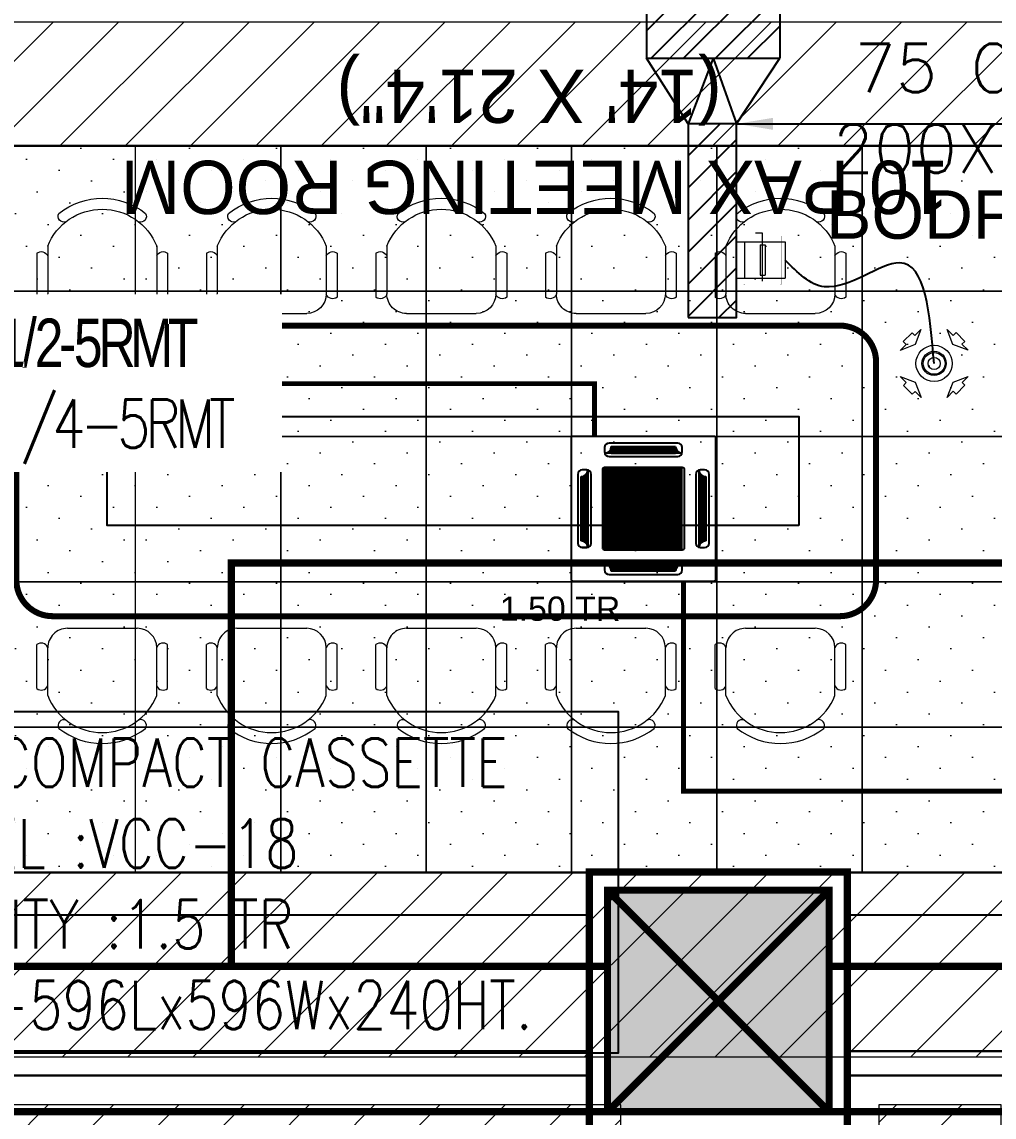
# Model space of a CAD drawing. Header units: millimetres. Extents: x 148480 to 578986, y 39883 to 155062.
# Drawn here: x 243975 to 247989, y 112159 to 116682 of the extents above; entities that cross this region are included whole.
import ezdxf

# ---------------------------------------------------------------- set-up
doc = ezdxf.new("R2010")
doc.units = ezdxf.units.MM
for name, pattern in [('CENTER', [2, 1.25, -0.25, 0.25, -0.25]), ('CONTINOUS', [0]), ('HIDDEN', [0.375, 0.25, -0.125])]:
    doc.linetypes.add(name, pattern=pattern)
for name, color, linetype in [('001-TEXT', 250, 'Continuous'), ('150 dia butterfly damper', 20, 'Continuous'), ('AC-RA-DIFFUSER', 6, 'Continuous'), ('ceilings', 253, 'Continuous'), ('CEN', 252, 'CENTER'), ('Hatch 01_UC', 7, 'Continuous'), ('HVAC TEXT', 7, 'Continuous'), ('I - MODULAR', 44, 'Continuous'), ('Layer2', 4, 'Continuous'), ('Layer4', 6, 'Continuous'), ('M HVAC DRAIN PIPE', 30, 'Continuous'), ('M-HVAC ELLIPTICAL DUCT', 6, 'Continuous'), ('M-HVAC VRV PIPE', 4, 'Continuous'), ('M-HVAC-ELEPTICAL DUCT', 6, 'Continuous'), ('M-HVAC-INSULATION', 8, 'Continuous'), ('M-HVAC-SUPPLY AIR DUCT', 4, 'Continuous'), ('M-HVAC-TEXT', 7, 'Continuous')]:
    doc.layers.add(name, color=color, linetype=linetype)
for name, color, linetype, lineweight in [('AI-FURN', 7, 'Continuous', 20), ('I-PART-GYP', 6, 'Continuous', 30), ('ID-FURNITURE', 54, 'Continuous', 15), ('M HVAC EXHAUST DIFFUSER', 1, 'Continuous', 15), ('M HVAC FD', 4, 'Continuous', 9), ('M-HVAC-CASSETTE UNIT', 7, 'Continuous', 18), ('M-HVAC-CONTROL DAMPERS', 210, 'Continuous', 15)]:
    doc.layers.add(name, color=color, linetype=linetype, lineweight=lineweight)
doc.styles.add('Arial_3', font='arial.ttf', dxfattribs={"height": 20.66929133858267})
doc.styles.add('Herbalife_Third Floor - Furniture Layout - 210201$0$CG', font='GOTHIC.TTF')
doc.styles.add('R', font='romans.shx')
doc.styles.add('ROMAND', font='romand__.ttf')
doc.styles.add('romans', font='stylu.ttf', dxfattribs={"height": 125})
doc.styles.get("Standard").update_dxf_attribs({"font": 'arial.ttf'})
doc.styles.add('VIJETH', font='swiss.ttf')
doc.dimstyles.new('Vayucon', dxfattribs={"dimtxt": 200, "dimasz": 150, "dimexe": 0, "dimexo": 0, "dimgap": 9e-05, "dimtad": 1, "dimdec": 0, "dimrnd": 5, "dimzin": 0, "dimdsep": 46, "dimtxsty": 'ROMAND', "dimcen": 90, "dimclrd": 42, "dimclre": 8, "dimclrt": 7, "dimadec": 0, "dimazin": 0, "dimtfac": 1, "dimtdec": 0, "dimtofl": 0, "dimtmove": 1, "dimatfit": 0, "dimfxl": 1, "dimtolj": 1, "dimtzin": 0, "dimarcsym": 0})

# ---------------------------------------------------------------- blocks, each defined once
blk = doc.blocks.new('CHAIR 13')
at = {"layer": 'ID-FURNITURE', "color": 8}
for p, q in [((-248.487120953058, 270.0000000001028), (-67.53473502866515, 270.0000000000758)), ((-277.8788807168333, 225.0000000000948), (-81.00000000000298, 225.0000000000643)), ((2.84e-14, 144.000000000022), (0, -144.000000000022)), ((-277.8788807167797, -224.9999999999243), (-81.00000000004223, -225.000000000025)), ((-248.4871209529796, -269.9999999999387), (-67.53473502865681, -269.9999999998727))]:
    blk.add_line(p, q, dxfattribs=at)
for centre, radius, start, end in [((-226.6169791704203, 251.5205718853443), 28.63201643326296, 139.8034766058551, 247.858490370404), ((-89.40487681116285, 251.520571885362), 28.63201643326296, 292.141509629582, 40.19652339412988), ((-188.652457980566, -5.35181e-11), 242.0461826063499, 111.631389594943, 248.3686104050467), ((-401.1270308707922, 158.3950253809464), 23.74285836444414, 339.0297959325613, 121.3377040383277), ((-81.0000000000226, 144.0000000000416), 81.00000000000149, 359.9999999999936, 89.99999999999838), ((-188.652457980566, -5.35181e-11), 287.0461826063507, 141.4559979947565, 218.5440020052318), ((-400.8116287111192, -158.5837464350345), 23.74285836444414, 238.6622959616547, 20.97020406742629), ((-81.00000000002262, -144.0000000000024), 81.00000000000149, 270, 359.9999999999936), ((-226.6169791704117, -251.5205718853178), 28.63201643326296, 112.1415096295784, 220.1965233941299), ((-89.40487681131737, -251.5205718852773), 28.63201643326296, 319.8034766058552, 67.85849037040404)]:
    blk.add_arc(centre, radius, start, end, dxfattribs=at)
blk = doc.blocks.new('*U185')
at = {"layer": 'AI-FURN', "rotation": 90}
blk.add_blockref('CHAIR 13', (4.686444426725075, 0), dxfattribs=at)
blk = doc.blocks.new('GFC1')
at = {"layer": 'Hatch 01_UC', "linetype": 'Continuous'}
h = blk.add_hatch(color=8, dxfattribs=at)
h.dxf.hatch_style = 1
h.paths.add_polyline_path([(309061.7518887688, 113167.4901322828), (309061.7518887688, 114082.4901322828), (309976.7518887688, 114082.4901322828), (309976.7518887688, 113167.4901322828)])
h.paths.add_polyline_path([(319025.0852221018, 113167.4901322827), (319025.0852221018, 114082.4901322828), (319940.0852221018, 114082.4901322828), (319940.0852221018, 113167.4901322827)])
at = {"layer": 'CEN', "color": 8, "linetype": 'Continuous', "lineweight": 0}
for p, q in [((319025.0852221018, 114082.4901322828), (319940.0852221018, 114082.4901322828)), ((319940.0852221018, 114082.4901322828), (319025.0852221018, 113167.4901322828)), ((319025.0852221018, 114082.4901322828), (319940.0852221018, 113167.4901322828)), ((319025.0852221018, 114082.4901322828), (319940.0852221018, 114082.4901322828)), ((319940.0852221018, 114082.4901322828), (319025.0852221018, 113167.4901322828)), ((319025.0852221018, 114082.4901322828), (319940.0852221018, 113167.4901322828)), ((319025.0852221018, 113167.4901322828), (319025.0852221018, 114082.4901322828)), ((319025.0852221018, 113167.4901322828), (319025.0852221018, 114082.4901322828)), ((319940.0852221018, 114082.4901322828), (319940.0852221018, 113167.4901322828)), ((319940.0852221018, 114082.4901322828), (319940.0852221018, 113167.4901322828)), ((319940.0852221018, 113167.4901322828), (319025.0852221018, 113167.4901322828)), ((319940.0852221018, 113167.4901322828), (319025.0852221018, 113167.4901322828))]:
    blk.add_line(p, q, dxfattribs=at)
at = {"layer": 'CEN', "color": 8, "linetype": 'HIDDEN', "lineweight": 0, "ltscale": 1500}
for p, q in [((309974.5925426106, 113767.4901322828), (319025.0852221018, 113767.4901322828)), ((319940.0852221018, 113767.4901322827), (327480.0092092822, 113767.4901322827)), ((309974.5925426106, 113167.4901322828), (319025.0852221018, 113167.4901322828)), ((319940.0852221018, 113167.4901322827), (321820.9185554316, 113167.4901322827))]:
    blk.add_line(p, q, dxfattribs=at)
blk.add_lwpolyline([(317472.24456826, 113767.4901322828), (317472.24456826, 115433.6887861092), (321572.24456826, 115433.6887861092), (321572.24456826, 113767.4901322827)], dxfattribs=at)
at = {"layer": 'CEN', "color": 8, "linetype": 'Continuous', "lineweight": 0}
for points in [[(320015.0852221018, 113092.4901322828), (318950.0852221018, 113092.4901322828), (318950.0852221018, 114157.4901322828), (320015.0852221018, 114157.4901322828)], [(319940.0852221018, 113167.4901322828), (319025.0852221018, 113167.4901322828), (319025.0852221018, 114082.4901322828), (319940.0852221018, 114082.4901322828)]]:
    blk.add_lwpolyline(points, close=True, dxfattribs=at)
at = {"layer": 'I - MODULAR', "color": 8, "const_width": 25.00000000000001}
blk.add_lwpolyline([(319983.8725717854, 115213.717513764), (316734.3635925821, 115213.717513764, -0.414213562373095), (316584.3635925821, 115363.717513764), (316584.3635925821, 116263.717513764, -0.414213562373095), (316734.3635925821, 116413.717513764), (319983.8725717854, 116413.717513764, -0.4142135623730971), (320133.8725717854, 116263.717513764), (320133.8725717854, 115363.717513764, -0.4142135623730932)], format="xyb", close=True, dxfattribs=at)
at = {"layer": 'I - MODULAR', "color": 8}
blk.add_lwpolyline([(319814.3957065325, 115588.717513764), (316959.3635925821, 115588.717513764), (316959.3635925821, 116038.717513764), (319814.3957065325, 116038.717513764)], close=True, dxfattribs=at)
at = {"layer": 'I - MODULAR', "color": 8, "linetype": 'Continuous'}
for points in [[(319940.0852221018, 113167.4901322827), (319025.0852221018, 113167.4901322827), (319025.0852221018, 114082.4901322828), (319940.0852221018, 114082.4901322828)], [(318950.0852221018, 113417.4901322835), (315325.9185554367, 113417.4901322835), (315325.9185554367, 113980.2253049328), (318950.0852221018, 113980.2253049328)], [(321820.9185554316, 113417.4901322835), (320015.0852221018, 113417.4901322835), (320015.0852221018, 113980.2253049328), (321820.9185554316, 113980.2253049328)]]:
    blk.add_lwpolyline(points, close=True, dxfattribs=at)
at = {"layer": 'I-PART-GYP', "color": 8, "linetype": 'CONTINOUS'}
for points in [[(315325.9185554367, 113417.4901322835), (318950.0852221018, 113417.4901322835)], [(320015.0852221018, 113417.4901322835), (321820.9185554316, 113417.4901322835), (321820.9185554316, 113317.4901322835), (320015.0852221018, 113317.4901322835)], [(318950.0852221018, 113317.4901322835), (315325.9185554367, 113317.4901322835)]]:
    blk.add_lwpolyline(points, dxfattribs=at)
at = {"layer": 'ID-FURNITURE', "color": 8, "xscale": -1, "rotation": 180}
for p in [(316934.3635925821, 116463.7175137646), (317634.3635925821, 116463.7175137646), (318334.3635925821, 116463.7175137649), (319034.3635925821, 116463.7175137651), (319734.3635925821, 116463.7175137651)]:
    blk.add_blockref('*U185', p, dxfattribs=at)
at = {"layer": 'ID-FURNITURE', "color": 8, "rotation": 359.9999999999999}
for p in [(316934.3635925821, 115163.7175137629), (317634.3635925821, 115163.7175137629), (318334.3635925821, 115163.7175137631), (319034.3635925821, 115163.7175137629), (319734.3635925821, 115163.7175137629)]:
    blk.add_blockref('*U185', p, dxfattribs=at)
at = {"layer": '001-TEXT', "color": 8, "style": 'Herbalife_Third Floor - Furniture Layout - 210201$0$CG'}
for s, p in [('(14\' X 21\'4")', (319496.408752009, 117470.8104203606)), ('10 PAX MEETING ROOM', (320432.1939321586, 117094.4224756519))]:
    blk.add_text(s, height=220, rotation=180, dxfattribs=at).set_placement(p)
blk = doc.blocks.new('GRID')
at = {"layer": 'ceilings', "lineweight": 5}
h = blk.add_hatch(dxfattribs=at)
h.set_pattern_fill('DOTS', color=8, scale=80, angle=45)
h.set_pattern_definition([(45, (0, 0), (-44.90128060534577, 134.7038418160373), [0, -127])])
h.paths.add_polyline_path([(56229.85653135879, 61282.60667284729), (56229.85653135879, 61882.60667284729), (56829.85653135879, 61882.60667284729), (56829.85653135876, 61282.60667284729)])
at = {"layer": 'ceilings', "color": 8, "lineweight": 5}
blk.add_lwpolyline([(56229.85653135879, 61282.60667284729), (56229.85653135879, 61882.60667284729), (56829.85653135879, 61882.60667284729), (56829.85653135876, 61282.60667284729)], close=True, dxfattribs=at)
blk = doc.blocks.new('celling')
at = {"layer": 'Hatch 01_UC', "linetype": 'Continuous', "lineweight": 0, "transparency": 33554597}
h = blk.add_hatch(dxfattribs=at)
h.set_pattern_fill('ANSI31', color=8, scale=60, angle=180)
h.set_pattern_definition([(225, (458174.3675252105, 85859.36958728259), (134.7038418160373, -134.7038418160373), [])])
h.paths.add_polyline_path([(325646.499908559, 61123.30877500575), (325646.499908559, 64123.3087750058), (331046.499908559, 64123.3087750058), (331046.499908559, 61123.30877500575)], flags=16)
h.paths.add_polyline_path([(325098.9999085616, 64634.27836531894), (325098.9999085616, 60362.05877500576), (331593.9999085565, 60362.05877500576), (331593.9999085565, 64634.27836531894)])
h = blk.add_hatch(dxfattribs=at)
h.set_pattern_fill('ANSI31', color=8, scale=60, angle=180)
h.set_pattern_definition([(225, (351364.7330360611, 88289.53096484239), (134.7038418160373, -134.7038418160373), [])])
h.paths.add_polyline_path([(325095.6714681614, 55471.83733910999), (331392.4113668897, 55471.83733910845), (331392.4113668893, 59063.60817244314), (330420.6714681563, 59063.60817244314), (330420.6714681563, 60163.60875027583), (329914.8381348265, 60163.60875027583), (329914.8381348265, 60059.85817244311), (328849.8381348265, 60059.85817244311), (328849.8381348265, 60163.60875027583), (325095.6714681614, 60163.60875027583)])
h.paths.add_polyline_path([(330993.1714681565, 58463.60817244314), (330993.1714681569, 56071.83733910859), (325593.1714681566, 56071.83733910984), (325593.1714681566, 58463.60817244313)], flags=16)
at = {"layer": 'ceilings', "color": 116, "linetype": 'Continuous', "true_color": 0x136734}
blk.add_lwpolyline([(331046.499908559, 64123.30877500576), (325646.499908559, 64123.3087750058), (325646.499908559, 61123.30877500578), (331046.499908559, 61123.30877500573)], close=True, dxfattribs=at)
at = {"layer": 'ceilings', "color": 8, "linetype": 'Continuous'}
blk.add_lwpolyline([(331046.499908559, 61123.30877500575), (325646.499908559, 61123.30877500575), (325646.499908559, 64123.3087750058), (331046.499908559, 64123.3087750058)], close=True, dxfattribs=at)
at = {"layer": 'Hatch 01_UC', "color": 8, "linetype": 'Continuous', "lineweight": 0}
blk.add_lwpolyline([(331593.9999085565, 64634.27836531894), (325098.9999085616, 64634.27836531894), (325098.9999085616, 60362.05877500576), (331593.9999085565, 60362.05877500576)], close=True, dxfattribs=at)
blk.add_lwpolyline([(331392.4113668893, 59063.60817244314), (330420.6714681563, 59063.60817244314), (330420.6714681563, 60163.60875027583), (329914.8381348265, 60163.60875027583), (329914.8381348265, 60059.85817244311), (328849.8381348265, 60059.85817244311), (328849.8381348265, 60163.60875027583), (325095.6714681614, 60163.60875027583), (325095.6714681614, 55471.83733910999), (331392.4113668897, 55471.83733910845), (331392.4113668893, 59063.60817244314)], dxfattribs=at)
at = {"layer": 'ceilings', "color": 8, "linetype": 'Continuous', "xscale": -1, "rotation": 89.99999999999986}
blk.add_blockref('GRID', (388129.1065814063, 120353.1653063646), dxfattribs=at)
at = {"layer": 'ceilings', "rotation": 270}
for p in [(265563.8932357116, 120353.1653063646), (266163.8932357116, 120353.1653063645), (266763.8932357116, 120353.1653063645), (267363.8932357117, 120353.1653063645), (267963.8932357117, 120353.1653063645), (268563.8932357117, 120353.1653063645), (265563.8932357116, 119753.1653063645), (266163.8932357116, 119753.1653063645), (266763.8932357116, 119753.1653063645), (267363.8932357117, 119753.1653063645), (267963.8932357117, 119753.1653063645), (268563.8932357117, 119753.1653063645), (265563.8932357116, 119153.1653063646), (266163.8932357116, 119153.1653063645), (266763.8932357116, 119153.1653063645), (267363.8932357117, 119153.1653063645), (267963.8932357117, 119153.1653063645), (268563.8932357117, 119153.1653063645), (265563.8932357116, 118553.1653063645), (266163.8932357116, 118553.1653063645), (266763.8932357116, 118553.1653063645), (267363.8932357117, 118553.1653063645), (267963.8932357117, 118553.1653063645), (268563.8932357117, 118553.1653063645), (265563.8932357116, 117953.1653063646), (266163.8932357116, 117953.1653063645), (266763.8932357116, 117953.1653063645), (267363.8932357117, 117953.1653063645), (267963.8932357117, 117953.1653063645), (268563.8932357117, 117953.1653063645)]:
    blk.add_blockref('GRID', p, dxfattribs=at)
at = {"layer": 'ceilings', "xscale": -1, "rotation": 89.99999999999986}
for p in [(388129.1065814063, 119753.1653063645), (388129.1065814063, 119153.1653063646), (388129.1065814063, 118553.1653063645), (388129.1065814063, 117953.1653063646)]:
    blk.add_blockref('GRID', p, dxfattribs=at)
blk = doc.blocks.new('BEAM')
at = {"layer": 'CEN', "color": 11, "linetype": 'HIDDEN', "lineweight": 0, "ltscale": 1500, "const_width": 30}
for points in [[(377472.24456826, 113767.4901322825), (377472.24456826, 115433.6887861089), (381572.24456826, 115433.6887861089), (381572.24456826, 113767.4901322825)], [(369974.5925426106, 113767.4901322825), (379025.0852221018, 113767.4901322825)], [(379940.0852221018, 113767.4901322825), (387480.0092092822, 113767.4901322825)], [(369974.5925426106, 113167.4901322825), (379025.0852221018, 113167.4901322825)], [(379940.0852221018, 113167.4901322825), (381820.9185554316, 113167.4901322825)]]:
    blk.add_lwpolyline(points, dxfattribs=at)
at = {"layer": 'CEN', "color": 11, "linetype": 'Continuous', "lineweight": 0, "const_width": 30}
for points in [[(380015.0852221018, 113092.4901322825), (378950.0852221018, 113092.4901322825), (378950.0852221018, 114157.4901322825), (380015.0852221018, 114157.4901322825)], [(379940.0852221018, 113167.4901322825), (379025.0852221018, 113167.4901322825), (379025.0852221018, 114082.4901322825), (379940.0852221018, 114082.4901322825)]]:
    blk.add_lwpolyline(points, close=True, dxfattribs=at)
for points in [[(379025.0852221018, 113167.4901322825), (379025.0852221018, 114082.4901322825)], [(379025.0852221018, 113167.4901322825), (379025.0852221018, 114082.4901322825)], [(379025.0852221018, 114082.4901322825), (379940.0852221018, 113167.4901322825)], [(379940.0852221018, 114082.4901322825), (379025.0852221018, 113167.4901322825)], [(379025.0852221018, 114082.4901322825), (379940.0852221018, 114082.4901322825)], [(379025.0852221018, 114082.4901322825), (379940.0852221018, 113167.4901322825)], [(379940.0852221018, 114082.4901322825), (379025.0852221018, 113167.4901322825)], [(379025.0852221018, 114082.4901322825), (379940.0852221018, 114082.4901322825)], [(379940.0852221018, 114082.4901322825), (379940.0852221018, 113167.4901322825)], [(379940.0852221018, 114082.4901322825), (379940.0852221018, 113167.4901322825)], [(379940.0852221018, 113167.4901322825), (379025.0852221018, 113167.4901322825)], [(379940.0852221018, 113167.4901322825), (379025.0852221018, 113167.4901322825)]]:
    blk.add_lwpolyline(points, dxfattribs=at)
blk = doc.blocks.new('BEE')
at = {"layer": 'M-HVAC VRV PIPE', "linetype": 'Continuous'}
blk.add_blockref('BEAM', (0, 0), dxfattribs=at)
blk = doc.blocks.new('RAD 150')
at = {"layer": 'M HVAC EXHAUST DIFFUSER', "color": 3}
for points in [[(-25.68013197532855, 153.8567029942642), (25.68013197544497, 153.8567029942642), (25.68013197532855, 137.2294936547405), (60.92227586160881, 137.2294936547405), (0, 109.9999999999418), (-60.92227586160881, 137.2294936547405), (-25.68013197521214, 137.2294936547405)], [(-153.8567029943224, -25.68013197538676), (-153.8567029943224, 25.68013197538676), (-137.2294936547987, 25.68013197527034), (-137.2294936547987, 60.92227586155058), (-110, -5.82077e-11), (-137.2294936547987, -60.922275861667), (-137.2294936547987, -25.68013197527034)], [(153.8567029943224, 25.68013197532855), (153.8567029943224, -25.68013197544497), (137.2294936547987, -25.68013197532855), (137.2294936547987, -60.92227586160881), (110, 0), (137.2294936547987, 60.92227586160881), (137.2294936547987, 25.68013197521214)], [(25.68013197532855, -153.8567029943224), (-25.68013197544497, -153.8567029943224), (-25.68013197532855, -137.2294936547987), (-60.92227586160881, -137.2294936547987), (0, -110), (60.92227586160881, -137.2294936547987), (25.68013197521214, -137.2294936547987)]]:
    blk.add_lwpolyline(points, close=True, dxfattribs=at)
for radius in [75, 50, 45, 25]:
    blk.add_circle((0, 0), radius, dxfattribs=at)
blk = doc.blocks.new('BD-200')
at = {"layer": 'M-HVAC-CONTROL DAMPERS', "color": 20}
for p, q in [((-50.04308732642676, -249.9547934991861), (-50.02941167353129, -49.99597708650981)), ((-50.02941167353129, -49.99597708650981), (100.0294116735167, -50.00402291347564)), ((100.0157360207668, -249.9628393262683), (100.0294116735167, -50.00402291347564)), ((-37.78158900492758, -153.3789646583101), (-37.78041206598913, -131.8672836486732)), ((-37.78041206598913, -131.8672836486732), (87.76860738989149, -131.873988504558)), ((87.76743045095304, -153.385669514195), (87.76860738989149, -131.873988504558)), ((-85.96603727432716, -142.6204878718637), (-85.9676285054918, -171.7044556369584)), ((112.8153075128905, -142.6311993871569), (-85.96603727432716, -142.6204878718637)), ((-37.78158900492758, -153.3789646583101), (87.76743045095304, -153.385669514195)), ((100.0160042150237, -215.6491138420388), (-50.04281913216983, -215.6410680150584))]:
    blk.add_line(p, q, dxfattribs=at)
at = {"layer": 'M-HVAC-CONTROL DAMPERS', "color": 20, "const_width": 0.4901960785574564}
for points in [[(-74.54402160544123, -69.60247899826209), (-74.5437534112425, -64.70051821999368), (124.5346777182858, -64.71124598936876), (124.5344095239852, -69.61320676763717)], [(-74.55262302329356, -215.6397270438611), (-74.5528912176087, -220.5416878221295), (124.5255399119487, -220.5524155915045), (124.5258081061329, -215.6504548132361)]]:
    blk.add_lwpolyline(points, close=True, dxfattribs=at)
blk = doc.blocks.new('DCC - All Capacities')
at = {"color": 3}
for p, q in [((173.5, 248.4999999999998), (-173.4999999999998, 248.4999999999998)), ((-156.916876048223, 253.5), (156.916876048223, 253.5)), ((-151.1393202250024, 258.4999999999998), (151.1393202250019, 258.4999999999998)), ((-147.519237886467, 263.4999999999998), (147.5192378864667, 263.4999999999998)), ((-145.2157287525381, 268.4999999999998), (145.2157287525383, 268.4999999999998)), ((-143.9196010845019, 273.4999999999998), (143.9196010845021, 273.4999999999998)), ((-143.4999999999998, 278.4999999999998), (143.5, 278.4999999999998)), ((-143.4999999999998, 248.4999999999998), (143.5, 248.4999999999998)), ((-263.4999999999998, -147.5192378864671), (-263.4999999999998, 147.5192378864668)), ((-258.4999999999998, -151.1393202250025), (-258.4999999999998, 151.1393202250021)), ((-253.5, -156.9168760482233), (-253.5, 156.9168760482229)), ((-248.5, 173.5), (-248.5, -173.5)), ((248.4999999999995, -173.5), (248.4999999999995, 173.5)), ((253.5, 156.9168760482232), (253.5, -156.9168760482229)), ((258.4999999999995, 151.1393202250024), (258.4999999999995, -151.1393202250021)), ((263.4999999999995, 147.5192378864671), (263.4999999999995, -147.5192378864668)), ((-278.4999999999998, -143.5), (-278.4999999999998, 143.5)), ((-273.4999999999998, -143.919601084502), (-273.4999999999998, 143.9196010845019)), ((-268.4999999999998, -145.2157287525383), (-268.4999999999998, 145.2157287525381)), ((-248.4999999999998, -143.5), (-248.4999999999998, 143.5)), ((268.4999999999995, 145.2157287525382), (268.4999999999995, -145.2157287525381)), ((273.4999999999995, 143.9196010845019), (273.4999999999995, -143.9196010845019)), ((278.4999999999995, 143.5), (278.4999999999995, -143.5)), ((-248.5, -173.5), (-278.5, -173.5)), ((-173.5, -248.5), (173.5, -248.5)), ((156.9168760482235, -253.5000000000002), (-156.916876048223, -253.5000000000002)), ((151.1393202250024, -258.5), (-151.1393202250019, -258.5)), ((147.5192378864672, -263.5), (-147.5192378864667, -263.5)), ((145.2157287525383, -268.5), (-145.2157287525381, -268.5)), ((143.9196010845021, -273.5), (-143.9196010845019, -273.5)), ((143.5, -248.5), (-143.5, -248.5)), ((143.5, -278.5), (-143.5, -278.5))]:
    blk.add_line(p, q, dxfattribs=at)
at = {"color": 6}
for points in [[(-313.5, -323.5), (313.5, -323.5, 0.414213562373095), (323.4999999999999, -313.5), (323.4999999999999, 313.5, 0.414213562373095), (313.4999999999999, 323.5), (-313.5000000000001, 323.5, 0.414213562373095), (-323.5, 313.5), (-323.5, -313.5, 0.414213562373095)], [(-173.4999999999998, 273.5), (-173.4999999999998, 253.5, 0.414213562373095), (-153.5, 233.5), (153.5, 233.5, 0.414213562373095), (173.5, 253.4999999999998), (173.5, 273.4999999999998, 0.414213562373095), (153.5, 293.4999999999998), (-153.4999999999998, 293.4999999999998, 0.414213562373095)], [(-273.5, -173.5), (-253.5, -173.5, 0.414213562373095), (-233.5, -153.5), (-233.5, 153.5, 0.414213562373095), (-253.5, 173.5), (-273.5, 173.5, 0.414213562373095), (-293.5, 153.5), (-293.5, -153.5, 0.414213562373095)], [(-173.4999999999998, -183.5000000000001), (173.5, -183.5000000000001, 0.414213562373095), (183.5, -173.5000000000001), (183.5, 173.4999999999997, 0.414213562373095), (173.5, 183.4999999999997), (-173.4999999999998, 183.4999999999997, 0.414213562373095), (-183.4999999999998, 173.4999999999997), (-183.4999999999998, -173.5000000000001, 0.414213562373095)], [(273.5, 173.5), (253.5, 173.5, 0.414213562373095), (233.5, 153.5), (233.5, -153.5, 0.414213562373095), (253.4999999999995, -173.5), (273.4999999999995, -173.5, 0.414213562373095), (293.4999999999995, -153.5), (293.4999999999995, 153.5, 0.414213562373095)], [(173.5, -273.5000000000002), (173.5, -253.5000000000002, 0.414213562373095), (153.5, -233.5000000000002), (-153.5, -233.5000000000002, 0.414213562373095), (-173.5, -253.5), (-173.5, -273.5, 0.414213562373095), (-153.5, -293.5), (153.5, -293.5, 0.414213562373095)]]:
    blk.add_lwpolyline(points, format="xyb", close=True, dxfattribs=at)
for points in [[(-170.4999999999998, -183.5000000000001), (-173.4999999999998, -183.5000000000001), (-173.4999999999998, 183.4999999999997), (-170.4999999999998, 183.4999999999997)], [(-160.4999999999998, -183.5000000000001), (-163.4999999999998, -183.5000000000001), (-163.4999999999998, 183.4999999999997), (-160.4999999999998, 183.4999999999997)], [(-150.4999999999998, -183.5000000000001), (-153.4999999999998, -183.5000000000001), (-153.4999999999998, 183.4999999999997), (-150.4999999999998, 183.4999999999997)], [(-140.4999999999998, -183.5000000000001), (-143.4999999999998, -183.5000000000001), (-143.4999999999998, 183.4999999999997), (-140.4999999999998, 183.4999999999997)], [(-130.4999999999998, -183.5000000000001), (-133.4999999999998, -183.5000000000001), (-133.4999999999998, 183.4999999999997), (-130.4999999999998, 183.4999999999997)], [(-120.4999999999998, -183.5000000000001), (-123.4999999999998, -183.5000000000001), (-123.4999999999998, 183.4999999999997), (-120.4999999999998, 183.4999999999997)], [(-110.4999999999998, -183.5000000000001), (-113.4999999999998, -183.5000000000001), (-113.4999999999998, 183.4999999999997), (-110.4999999999998, 183.4999999999997)], [(-100.4999999999998, -183.5000000000001), (-103.4999999999998, -183.5000000000001), (-103.4999999999998, 183.4999999999997), (-100.4999999999998, 183.4999999999997)], [(-90.49999999999977, -183.5000000000001), (-93.49999999999977, -183.5000000000001), (-93.49999999999977, 183.4999999999997), (-90.49999999999977, 183.4999999999997)], [(-80.49999999999977, -183.5000000000001), (-83.49999999999977, -183.5000000000001), (-83.49999999999977, 183.4999999999997), (-80.49999999999977, 183.4999999999997)], [(-70.49999999999977, -183.5000000000001), (-73.49999999999977, -183.5000000000001), (-73.49999999999977, 183.4999999999997), (-70.49999999999977, 183.4999999999997)], [(-60.49999999999977, -183.5000000000001), (-63.49999999999977, -183.5000000000001), (-63.49999999999977, 183.4999999999997), (-60.49999999999977, 183.4999999999997)], [(-50.49999999999977, -183.5000000000001), (-53.49999999999977, -183.5000000000001), (-53.49999999999977, 183.4999999999997), (-50.49999999999977, 183.4999999999997)], [(-40.49999999999977, -183.5000000000001), (-43.49999999999977, -183.5000000000001), (-43.49999999999977, 183.4999999999997), (-40.49999999999977, 183.4999999999997)], [(-30.49999999999977, -183.5000000000001), (-33.49999999999977, -183.5000000000001), (-33.49999999999977, 183.4999999999997), (-30.49999999999977, 183.4999999999997)], [(-20.49999999999977, -183.5000000000001), (-23.49999999999977, -183.5000000000001), (-23.49999999999977, 183.4999999999997), (-20.49999999999977, 183.4999999999997)], [(-10.49999999999977, -183.5000000000001), (-13.49999999999977, -183.5000000000001), (-13.49999999999977, 183.4999999999997), (-10.49999999999977, 183.4999999999997)], [(-0.4999999999997726, -183.5000000000001), (-3.499999999999773, -183.5000000000001), (-3.499999999999773, 183.4999999999997), (-0.4999999999997726, 183.4999999999997)], [(9.500000000000227, -183.5000000000001), (6.500000000000227, -183.5000000000001), (6.500000000000227, 183.4999999999997), (9.500000000000227, 183.4999999999997)], [(19.50000000000023, -183.5000000000001), (16.50000000000023, -183.5000000000001), (16.50000000000023, 183.4999999999997), (19.50000000000023, 183.4999999999997)], [(29.50000000000023, -183.5000000000001), (26.50000000000023, -183.5000000000001), (26.50000000000023, 183.4999999999997), (29.50000000000023, 183.4999999999997)], [(39.5, -183.5000000000001), (36.5, -183.5000000000001), (36.5, 183.4999999999997), (39.5, 183.4999999999997)], [(49.5, -183.5000000000001), (46.5, -183.5000000000001), (46.5, 183.4999999999997), (49.5, 183.4999999999997)], [(59.5, -183.5000000000001), (56.5, -183.5000000000001), (56.5, 183.4999999999997), (59.5, 183.4999999999997)], [(69.5, -183.5000000000001), (66.5, -183.5000000000001), (66.5, 183.4999999999997), (69.5, 183.4999999999997)], [(79.5, -183.5000000000001), (76.5, -183.5000000000001), (76.5, 183.4999999999997), (79.5, 183.4999999999997)], [(89.5, -183.5000000000001), (86.5, -183.5000000000001), (86.5, 183.4999999999997), (89.5, 183.4999999999997)], [(99.5, -183.5000000000001), (96.5, -183.5000000000001), (96.5, 183.4999999999997), (99.5, 183.4999999999997)], [(109.5, -183.5000000000001), (106.5, -183.5000000000001), (106.5, 183.4999999999997), (109.5, 183.4999999999997)], [(119.5, -183.5000000000001), (116.5, -183.5000000000001), (116.5, 183.4999999999997), (119.5, 183.4999999999997)], [(129.5, -183.5000000000001), (126.5, -183.5000000000001), (126.5, 183.4999999999997), (129.5, 183.4999999999997)], [(139.5, -183.5000000000001), (136.5, -183.5000000000001), (136.5, 183.4999999999997), (139.5, 183.4999999999997)], [(149.5, -183.5000000000001), (146.5, -183.5000000000001), (146.5, 183.4999999999997), (149.5, 183.4999999999997)], [(159.5, -183.5000000000001), (156.5, -183.5000000000001), (156.5, 183.4999999999997), (159.5, 183.4999999999997)], [(169.5, -183.5000000000001), (166.5, -183.5000000000001), (166.5, 183.4999999999997), (169.5, 183.4999999999997)]]:
    blk.add_lwpolyline(points, close=True, dxfattribs=at)
at = {"color": 3}
for centre, start, end in [((-173.5, 278.5000000000002), 270, 0), ((173.5000000000005, 278.5), 180, 270), ((-278.5000000000002, 173.5000000000002), 270, 0), ((278.5, 173.5000000000002), 180, 270), ((-278.5000000000002, -173.5000000000002), 0, 90), ((278.5, -173.5000000000002), 90, 180), ((-173.5000000000002, -278.5000000000002), 0, 90), ((173.5000000000005, -278.5000000000005), 90, 180)]:
    blk.add_arc(centre, 30.00000000000023, start, end, dxfattribs=at)

msp = doc.modelspace()

# ---------------------------------------------------------------- block references
at = {"layer": 'Layer4', "linetype": 'Continuous', "rotation": 360}
msp.add_blockref('GFC1', (-72632.43313366792, -985.9892048838083), dxfattribs=at)

# ---------------------------------------------------------------- next in the draw order: hatches: boundary and pattern name
at = {"layer": 'M-HVAC-INSULATION'}
h = msp.add_hatch(dxfattribs=at)
h.set_pattern_fill('ANSI31', color=26, scale=750, angle=180, style=0)
h.set_pattern_definition([(224.9999999999999, (811127.5955645218, 15256.19533016291), (66.29126073623878, -66.29126073623891), [])])
h.paths.add_polyline_path([(246553.8805130566, 118250.7497717334), (247103.8805130566, 118250.7497717334), (247103.8805130566, 116531.3739638842), (246553.8805130566, 116531.3739638842)])
h = msp.add_hatch(dxfattribs=at)
h.set_pattern_fill('ANSI31', color=26, scale=750, angle=180, style=0)
h.set_pattern_definition([(224.9999999999999, (811296.4044105632, 15267.82282720788), (66.2912607362388, -66.29126073623893), [])])
h.paths.add_polyline_path([(246925.7004540071, 116260.8073409102), (246725.7004540071, 116260.8073409102), (246725.7004540071, 115460.49651134), (246925.7004540071, 115460.49651134)])

# ---------------------------------------------------------------- next in the draw order: linework, layer by layer
at = {"layer": 'HVAC TEXT'}
msp.add_lwpolyline([(243261.0256694485, 113834.2736227615), (246436.5509075891, 113834.2736227615), (246436.5509075891, 112422.9706706373), (243261.0256694485, 112422.9706706373)], close=True, dxfattribs=at)
at = {"layer": 'M HVAC DRAIN PIPE', "color": 30, "linetype": 'Continuous', "const_width": 20, "elevation": 2.192165993049542e-10}
msp.add_lwpolyline([(246706.710648485, 114372.5768963906), (246706.710648485, 113505.1634436899), (250688.485421182, 113505.1634436899)], dxfattribs=at)
at = {"layer": 'M-HVAC ELLIPTICAL DUCT', "linetype": 'Continuous'}
for p, q in [((246553.8805130566, 118250.7497717334), (246553.8805130566, 116531.3739638842)), ((247103.8805130566, 118250.7497717334), (247103.8805130566, 116531.3739638842)), ((246553.8805130566, 116531.3739638842), (247103.8805130566, 116531.3739638842)), ((246828.8805130566, 116531.3739638842), (246725.7004540071, 116260.8073409102)), ((246828.8805130566, 116531.3739638842), (246925.7004540071, 116260.8073409102))]:
    msp.add_line(p, q, dxfattribs=at)
at = {"layer": 'M-HVAC VRV PIPE', "color": 150, "linetype": 'Continuous', "const_width": 20}
msp.add_lwpolyline([(241979.4272582399, 114979.7307713438), (241979.4272582399, 115188.0703446168), (246338.569413497, 115188.0703446168), (246338.5694134969, 114971.5009273984)], dxfattribs=at)
at = {"layer": 'M-HVAC-SUPPLY AIR DUCT', "color": 4, "linetype": 'Continuous'}
for p, q in [((246553.8805130566, 116531.3739638842), (247103.8805130566, 116531.3739638842)), ((246725.7004540071, 116260.8073409102), (246553.8805130566, 116531.3739638842)), ((246925.7004540071, 116260.8073409102), (247103.8805130566, 116531.3739638842))]:
    msp.add_line(p, q, dxfattribs=at)
msp.add_lwpolyline([(246725.7004540071, 115460.49651134), (246925.7004540071, 115460.49651134), (246925.7004540071, 116260.8073409102), (246725.7004540071, 116260.8073409102)], close=True, dxfattribs=at)
at = {"layer": 'M-HVAC-SUPPLY AIR DUCT', "linetype": 'Continuous'}
msp.add_spline([(247740.9854217674, 115271.5009273977), (247598.3385944776, 115686.8411821464), (247288.9928239109, 115587.8600277641), (247125.6632933334, 115698.3456136213)], degree=3, dxfattribs=at)

# ---------------------------------------------------------------- next in the draw order: block references
at = {"layer": '150 dia butterfly damper', "rotation": 269.9999999999933}
msp.add_blockref('BD-200', (247175.6632933334, 115723.3456136212), dxfattribs=at)
at = {"layer": 'AC-RA-DIFFUSER', "xscale": 0.924031007751938, "yscale": 0.924031007751938, "zscale": 0.924031007751938, "rotation": 360}
msp.add_blockref('DCC - All Capacities', (246540.9854217663, 114671.5009273984), dxfattribs=at)
at = {"layer": 'Hatch 01_UC', "color": 252, "linetype": 'Continuous', "true_color": 0x939598, "rotation": 360}
msp.add_blockref('celling', (-82402.1860463937, 52046.64275495466), dxfattribs=at)
at = {"layer": 'Layer2', "linetype": 'Continuous', "rotation": 360}
msp.add_blockref('BEE', (-132632.4331336679, -985.9892048837501), dxfattribs=at)
at = {"layer": 'M HVAC FD', "linetype": 'Continuous', "xscale": 1.001068918707225, "yscale": 1.001068918707225, "zscale": 1.001068918707225, "rotation": 135.1241973127499}
msp.add_blockref('RAD 150', (247740.9854217674, 115271.5009273977), dxfattribs=at)

# ---------------------------------------------------------------- next in the draw order: texts
at = {"layer": 'HVAC TEXT', "insert": (243367.6265816431, 113722.7507670633), "char_height": 200, "width": 4668.514143072814, "attachment_point": 1, "style": 'Arial_3'}
msp.add_mtext('\\pxql;{\\Fsimplex.shx|c0;\\W0.8;\\C0;VRF COMPACT CASSETTE\\PMODEL :VCC-18\\PCAPCITY :1.5 TR\\PSIZE-596Lx596Wx240HT. }', dxfattribs=at)
at = {"layer": 'M-HVAC-CASSETTE UNIT', "color": 0, "style": 'VIJETH', "width": 1.000000001455387}
msp.add_text('1.50 TR', height=100.1460602953598, rotation=359.9742510972654, dxfattribs=at).set_placement((245947.8442482268, 114208.7682557122))
at = {"layer": 'M-HVAC-ELEPTICAL DUCT', "insert": (247295.8274361892, 115986.2971687472, 1198.066740926435), "char_height": 200, "attachment_point": 1}
msp.add_mtext('BODF-2500', dxfattribs=at)
at = {"layer": 'M-HVAC-TEXT', "color": 7, "insert": (247921.2459679564, 116591.5723118423, 6.683677227802188e-07), "char_height": 200, "width": 13359.77078697516, "attachment_point": 2, "style": 'R'}
msp.add_mtext('{\\Fromans.shx|c1;75} CFM\\P200X200', dxfattribs=at)

# ---------------------------------------------------------------- next in the draw order: leaders
at = {"layer": 'M-HVAC ELLIPTICAL DUCT', "linetype": 'Continuous'}
msp.add_leader([(246925.7004540071, 116260.8073409102), (248459.4512032099, 116260.8073409102)], dimstyle='Vayucon', dxfattribs=at)

# ---------------------------------------------------------------- next in the draw order: texts
at = {"layer": 'M-HVAC-TEXT', "insert": (244948.3330419443, 114856.4627216286), "char_height": 200, "width": 1254.299501632569, "attachment_point": 9, "style": 'romans', "bg_fill": 2}
msp.add_mtext('\\pxql;{\\fStylus BT|b0|i0|c0|p34;\\W0.8;\\T0.8;\\C150;S-1/2-5RMT\\P\\pt0.5;L-\\Fromans.shx|c1;1/4-5RMT}', dxfattribs=at)

doc.saveas('drawing.dxf')
